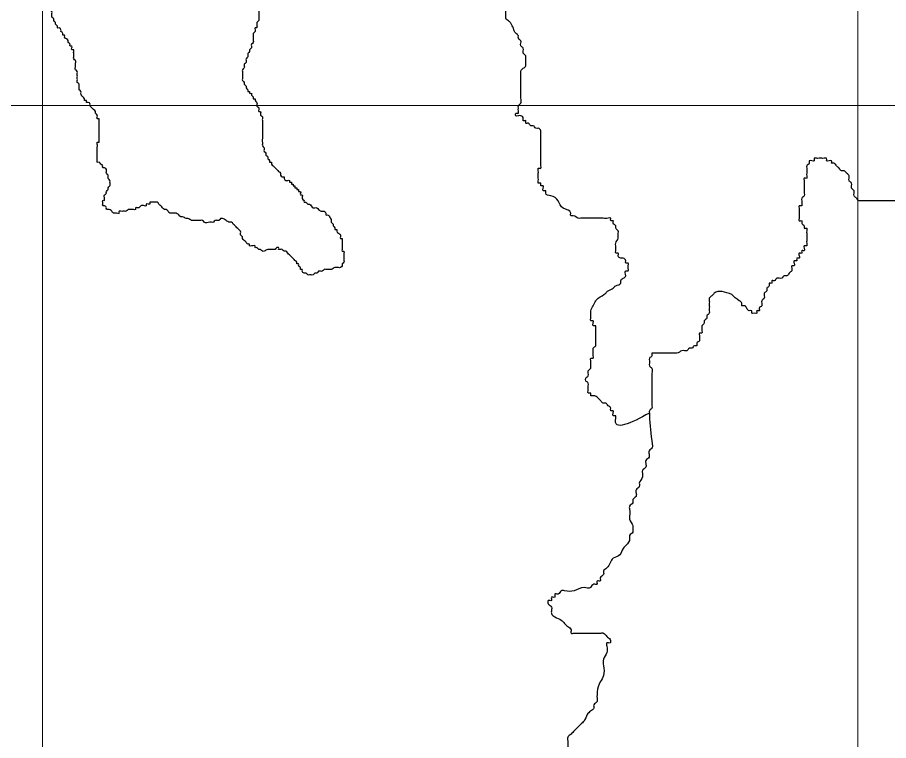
# Model space of a CAD drawing. Header units: metres. Extents: x -400 to 2000400, y -400 to 948520.
# Drawn here: x 1496906 to 1603761, y 422141 to 510776 of the extents above; entities that cross this region are included whole.
import ezdxf

# ---------------------------------------------------------------- set-up
doc = ezdxf.new("R2010")
doc.units = ezdxf.units.M
doc.header["$LTSCALE"] = 1600
doc.layers.add('1', color=7, linetype='Continuous', lineweight=25)
doc.layers.add('3', color=7, linetype='Continuous', lineweight=13)

msp = doc.modelspace()

# ---------------------------------------------------------------- linework, layer by layer
at = {"layer": '1'}
for points in [[(1502250, 509045), (1502250, 509267), (1502028, 509490), (1501805, 509490), (1501805, 509712), (1501583, 509935), (1501583, 510158), (1501360, 510380), (1501360, 510603), (1501138, 510825), (1501138, 511048), (1501138, 511270), (1501138, 511493), (1500915, 511716), (1500915, 512161), (1500915, 512828), (1500915, 513051), (1500693, 513274), (1500693, 513496), (1500693, 513941), (1500693, 514164), (1500693, 514386), (1500470, 514609), (1500470, 514832), (1500470, 515054), (1500470, 515277), (1500470, 515499), (1500248, 515722), (1500248, 515944), (1500025, 516167), (1500025, 516390), (1499803, 516390), (1499803, 516612), (1499803, 516835), (1499580, 517057), (1499358, 517057), (1499358, 517280), (1498913, 517725), (1498913, 517948), (1498913, 518170), (1498690, 518393), (1498690, 518615), (1498690, 518838), (1498690, 519060), (1498690, 519283), (1498690, 519506), (1498690, 519728), (1498690, 519951), (1498690, 520173), (1498690, 520841), (1498690, 521064), (1498690, 521509), (1498690, 521954), (1498690, 522399), (1498690, 522622), (1498690, 522844), (1498690, 523067), (1498690, 523289), (1498690, 523512), (1498690, 523735), (1498690, 523957), (1498690, 524180), (1498690, 524402), (1498690, 524625), (1498468, 524847), (1498468, 525070), (1498468, 525293), (1498468, 525515), (1498468, 525738), (1498468, 525960), (1498468, 526183), (1498468, 526405), (1498468, 526628), (1498468, 526851), (1498468, 527073), (1498468, 527296), (1498468, 527518)], [(1522497, 524180), (1522719, 523289), (1522719, 523067), (1522497, 523067), (1522497, 522844), (1522497, 522622), (1522274, 522622), (1522274, 522399), (1522274, 522177), (1522274, 521954), (1522052, 521731), (1522052, 521509), (1522052, 521286), (1522052, 521064), (1522052, 520841), (1522052, 520619), (1522052, 520396), (1522052, 520173), (1522274, 519951), (1522274, 519728), (1522274, 519506), (1522497, 519506), (1522497, 519283), (1522497, 519060), (1522719, 519060), (1522719, 518838), (1522719, 518615), (1522942, 518615), (1522942, 518393), (1523164, 518393), (1523387, 518170), (1523387, 517948), (1523609, 517948), (1523609, 517725), (1523832, 517725), (1523832, 517502), (1524054, 517280), (1524054, 516835), (1524054, 516612), (1524054, 516390), (1524054, 516167), (1524277, 515722), (1524277, 515499), (1524277, 515277), (1524499, 515054), (1524499, 514832), (1524722, 514609), (1524944, 514386), (1525167, 514386), (1525167, 514164), (1525389, 513941), (1525612, 513719), (1525612, 513496), (1525834, 513274), (1526057, 513051), (1526279, 512828), (1526279, 512606), (1526279, 512383), (1526502, 512383), (1526502, 512161), (1526502, 511938), (1526502, 511716), (1526502, 511493), (1526502, 511270), (1526502, 511048), (1526502, 510825), (1526502, 510603), (1526502, 510380), (1526279, 510158), (1526279, 509935), (1526279, 509712), (1526279, 509490), (1526057, 509490), (1526057, 509267), (1526057, 509045), (1525834, 508822), (1525834, 508600), (1525834, 508377), (1525834, 508154), (1525834, 507932), (1525834, 507709), (1525612, 507487), (1525612, 507264), (1525612, 507041), (1525389, 506819), (1525389, 506596), (1525167, 506374), (1525167, 506151), (1525167, 505929), (1524944, 505706), (1524944, 505483)], [(1568147, 486161), (1567228, 486161), (1566922, 486161), (1566616, 486161), (1566310, 486161), (1566003, 486161), (1565697, 486161), (1565085, 486467), (1564779, 486467), (1564779, 486774), (1563860, 487386), (1563247, 488305), (1562329, 488918), (1561716, 489224), (1561716, 489531), (1561410, 489531), (1561410, 489837), (1561410, 490143), (1561104, 490143), (1561104, 490450), (1560798, 490450), (1560798, 490756), (1560798, 491062), (1560798, 491369), (1560798, 491675), (1560798, 491981), (1560798, 492288), (1561104, 492288), (1561104, 492594), (1561104, 492901), (1561104, 493207), (1561104, 493513), (1561104, 493820), (1561104, 494126), (1561104, 494432), (1561104, 495045), (1561104, 495658), (1561104, 496577), (1561104, 496883), (1560798, 497189), (1560492, 497189), (1560185, 497496), (1559879, 497496), (1559573, 497802), (1559267, 497802), (1559267, 498108), (1558960, 498108), (1558960, 498415), (1558654, 498721), (1558348, 498721), (1558042, 498721), (1558042, 499027), (1558348, 499027), (1558348, 499334), (1558348, 499640), (1558348, 499946), (1558654, 500253), (1558654, 500865), (1558654, 501172), (1558654, 501784), (1558654, 502091), (1558654, 502397), (1558654, 502703), (1558654, 503010), (1558654, 503316), (1558654, 503622), (1558654, 503929), (1558654, 504235), (1558960, 504541), (1559267, 504848), (1559267, 505154), (1559267, 505460), (1559267, 505767), (1559267, 506073), (1558960, 506379), (1558960, 506992), (1558654, 507298), (1558654, 507605), (1558654, 507911), (1558348, 508217), (1558348, 508524), (1558042, 508830), (1557736, 509443), (1557429, 510055), (1557123, 510362), (1556817, 510668), (1556817, 510974), (1556817, 511281), (1556817, 511587), (1556817, 511894), (1556511, 512506)], [(1507590, 488345), (1507590, 488568), (1507590, 489013), (1507812, 489236), (1507812, 489458), (1508035, 489681), (1508035, 489903), (1508257, 490126), (1508257, 490571), (1508257, 490794), (1508035, 491016), (1508035, 491461), (1507812, 491684), (1507812, 491906), (1507812, 492129), (1507590, 492352), (1507367, 492352), (1507367, 492574), (1507145, 492797), (1506923, 493019), (1506700, 493019), (1506700, 493242), (1506700, 493464), (1506700, 493910), (1506700, 494355), (1506700, 494577), (1506700, 494800), (1506700, 495245), (1506700, 495468), (1506923, 495468), (1506923, 495690), (1506923, 495913), (1506923, 496135), (1506923, 496358), (1506923, 496803), (1506923, 497026), (1506923, 497248), (1506923, 497693), (1506923, 497916), (1506923, 498139), (1506923, 498361), (1506700, 498361), (1506700, 498806), (1506478, 499029), (1506478, 499251), (1506255, 499474), (1506033, 499697), (1505810, 499919), (1505810, 500142), (1505588, 500364), (1505365, 500364), (1505365, 500587), (1505143, 500587), (1505143, 500809), (1504920, 501032), (1504698, 501477), (1504698, 501700), (1504475, 501922), (1504475, 502145), (1504475, 502367), (1504475, 502590), (1504253, 502813), (1504253, 503035), (1504253, 503258), (1504253, 503480), (1504253, 503703), (1504253, 503925), (1504253, 504148), (1504030, 504371), (1504030, 504816), (1504030, 505038), (1504030, 505483), (1503808, 505706), (1503808, 505929), (1503808, 506151), (1503808, 506374), (1503808, 506596), (1503808, 506819), (1503585, 506819), (1503585, 507041), (1503585, 507264), (1503363, 507264), (1503363, 507487), (1503140, 507709), (1503140, 507932), (1502918, 508154), (1502695, 508377), (1502695, 508600), (1502473, 508600), (1502473, 508822), (1502250, 509045)], [(1524944, 505483), (1524944, 505261), (1524722, 505038), (1524722, 504593), (1524499, 504371), (1524499, 504148), (1524499, 503925), (1524499, 503703), (1524499, 503480), (1524499, 503258), (1524499, 503035), (1524722, 502813), (1524722, 502590), (1524944, 502367), (1524944, 502145), (1525167, 501922), (1525167, 501700), (1525389, 501700), (1525389, 501477), (1525612, 501477), (1525612, 501255), (1525834, 501032), (1525834, 500809), (1526057, 500809), (1526057, 500587), (1526279, 500364), (1526279, 500142), (1526279, 499919), (1526502, 499697), (1526502, 499474), (1526502, 499251), (1526724, 499251), (1526724, 499029), (1526724, 498806), (1526947, 498584), (1526947, 498361), (1526947, 498139), (1526947, 497916), (1526947, 497693), (1526947, 497471), (1526947, 497248), (1526947, 497026), (1526947, 496803), (1526947, 496580), (1526947, 496358), (1526947, 496135), (1526947, 495913), (1526947, 495468), (1526947, 495245), (1526947, 495022), (1527169, 494800), (1527169, 494577), (1527169, 494355), (1527392, 494132), (1527392, 493910), (1527614, 493687), (1527614, 493464), (1527836, 493242), (1527836, 493019), (1528059, 493019), (1528059, 492797), (1528281, 492574), (1528504, 492352), (1528726, 492129), (1528949, 491906), (1529171, 491684), (1529171, 491461), (1529394, 491239), (1529616, 491239), (1529616, 491016), (1529839, 490794), (1530061, 490794), (1530284, 490794), (1530284, 490571), (1530506, 490571), (1530506, 490348), (1530729, 490348), (1530729, 490126), (1530951, 490126), (1530951, 489903), (1531174, 489903), (1531174, 489681), (1531396, 489681), (1531396, 489458), (1531619, 489458), (1531619, 489236), (1531619, 489013), (1531841, 489013), (1531841, 488790), (1531841, 488568), (1532064, 488345)], [(1596779, 492900), (1596779, 493206), (1596472, 493206), (1596166, 493206), (1596166, 493513), (1595860, 493513), (1595554, 493513), (1595248, 493513), (1594941, 493513), (1594635, 493513), (1594635, 493206), (1594329, 493206), (1594023, 493206), (1594023, 492900), (1593716, 492594), (1593716, 492287), (1593716, 491981), (1593716, 491675), (1593716, 491368), (1593716, 491062), (1593410, 491062), (1593410, 490756), (1593410, 490449), (1593410, 490143), (1593410, 489836), (1593410, 489530), (1593410, 489224), (1593410, 488917), (1593104, 488611), (1593104, 488305), (1593104, 487998), (1593104, 487692), (1592798, 487692), (1592798, 487386), (1592798, 487079), (1592798, 486773), (1592798, 486467), (1592798, 486160), (1592798, 485854), (1593104, 485854), (1593104, 485548), (1593410, 485241), (1593410, 484935), (1593716, 484935), (1593716, 484629), (1593716, 484322), (1593716, 484016), (1593716, 483710), (1593716, 483403), (1593716, 483097), (1593716, 482791), (1593410, 482791), (1593410, 482484), (1593410, 482178), (1593104, 482178), (1593104, 481872), (1592798, 481872), (1592798, 481565), (1592798, 481259), (1592492, 481259), (1592492, 480953), (1592185, 480953), (1592185, 480646), (1592185, 480340), (1591879, 480340), (1591879, 480034), (1591879, 479727), (1591573, 479421), (1591267, 479115), (1590960, 479115), (1590654, 478808), (1590348, 478808), (1590042, 478808), (1589736, 478502), (1589429, 478502), (1589429, 478196), (1589123, 478196), (1589123, 477889), (1588817, 477583), (1588817, 477277), (1588511, 476970), (1588511, 476664), (1588511, 476358), (1588204, 476051), (1588204, 475745), (1588204, 475439), (1587898, 475132), (1587898, 474826), (1587592, 474826), (1587592, 474520), (1587286, 474520)], [(1619745, 484322), (1619745, 484016), (1619439, 484016), (1619439, 483710), (1619439, 483403), (1619133, 483403), (1619133, 483097), (1619133, 482791), (1618827, 482791), (1618827, 482484), (1618520, 482484), (1618520, 482178), (1618214, 482178), (1617908, 481872), (1617602, 481872), (1617295, 481872), (1616989, 481872), (1616683, 481872), (1616377, 481872), (1616071, 481872), (1615764, 482178), (1615458, 482178), (1615152, 482178), (1614846, 482484), (1614539, 482484), (1614539, 482791), (1614233, 482791), (1613927, 483097), (1613621, 483403), (1613315, 483710), (1613315, 484016), (1613008, 484016), (1612702, 484629), (1612090, 484935), (1611783, 485241), (1611477, 485548), (1611171, 485854), (1610865, 486160), (1610559, 486160), (1610252, 486467), (1609946, 486467), (1609946, 486773), (1609640, 486773), (1609027, 486773), (1608721, 486773), (1608415, 486773), (1608109, 486773), (1607803, 486773), (1607496, 486773), (1607190, 487079), (1606884, 487079), (1606578, 487386), (1606271, 487386), (1606271, 487692), (1605965, 487692), (1605659, 487998), (1605659, 488305), (1605353, 488305), (1605047, 488305), (1604434, 488305), (1604128, 488305), (1603822, 488305), (1603515, 488305), (1603209, 488305), (1602903, 488305), (1602597, 488305), (1602291, 488305), (1601984, 488305), (1601678, 488305), (1601372, 488305), (1601066, 488305), (1600760, 488305), (1600453, 488305), (1600147, 488305), (1599841, 488611), (1599535, 488917), (1599535, 489224), (1599535, 489530), (1599228, 489836), (1599228, 490143), (1599228, 490449), (1598922, 490756), (1598922, 491062), (1598922, 491368), (1598616, 491675), (1598310, 491981), (1598004, 491981), (1597697, 492287), (1597391, 492594), (1597085, 492900), (1596779, 492900)], [(1526724, 482336), (1526502, 482336), (1526279, 482558), (1526057, 482558), (1526057, 482781), (1525834, 482781), (1525612, 482781), (1525389, 482781), (1525389, 483003), (1525167, 483003), (1524944, 483226), (1524722, 483449), (1524499, 483671), (1524499, 483894), (1524277, 484116), (1524277, 484339), (1524277, 484561), (1524054, 484784), (1523832, 485007), (1523609, 485229), (1523387, 485452), (1523164, 485674), (1522942, 485674), (1522497, 485897), (1522052, 486119), (1521829, 486119), (1521607, 485897), (1521384, 485897), (1521162, 485897), (1520939, 485674), (1520717, 485674), (1520494, 485674), (1519827, 485674), (1519604, 485897), (1519382, 485897), (1519159, 485897), (1518937, 485897), (1518714, 485897), (1518269, 485897), (1517824, 486119), (1517602, 486119), (1517157, 486342), (1516935, 486342), (1516712, 486565), (1516267, 486787), (1516045, 486787), (1515822, 486787), (1515600, 486787), (1515377, 487010), (1515155, 487232), (1514932, 487232), (1514710, 487455), (1514487, 487678), (1514265, 487900), (1514042, 488123), (1513820, 488123), (1513597, 488123), (1513375, 488123), (1513152, 488123), (1513152, 487900), (1512930, 487900), (1512707, 487900), (1512707, 487678), (1512485, 487678), (1512040, 487678), (1511817, 487455), (1511595, 487455), (1511372, 487455), (1511372, 487232), (1511150, 487232), (1510927, 487232), (1510705, 487232), (1510482, 487232), (1510260, 487010), (1510037, 487010), (1509815, 487010), (1509592, 487010), (1509370, 487010), (1509370, 486787), (1508925, 486787), (1508702, 486787), (1508480, 487010), (1508035, 487232), (1507812, 487232), (1507812, 487455), (1507590, 487678), (1507367, 487678), (1507367, 487900), (1507367, 488123), (1507367, 488345), (1507590, 488345)], [(1532064, 488345), (1532064, 488123), (1532286, 488123), (1532509, 487900), (1532731, 487900), (1532954, 487678), (1533176, 487455), (1533621, 487455), (1533844, 487232), (1534289, 487010), (1534511, 487010), (1534734, 486787), (1534734, 486565), (1534956, 486565), (1535179, 486342), (1535401, 485897), (1535401, 485674), (1535624, 485452), (1535624, 485229), (1535846, 485007), (1535846, 484784), (1536069, 484784), (1536069, 484561), (1536291, 484339), (1536514, 484116), (1536514, 483894), (1536514, 483671), (1536736, 483671), (1536736, 483449), (1536736, 483226), (1536736, 483003), (1536736, 482781), (1536736, 482558), (1536736, 482336), (1536736, 482113), (1536959, 482113), (1536959, 481891), (1536959, 481668), (1536959, 481445), (1536959, 481223), (1536959, 481000), (1536959, 480778), (1536736, 480555), (1536736, 480333), (1536514, 480110), (1536291, 480110), (1536069, 480110), (1535846, 480110), (1535401, 479887), (1535179, 479887), (1534734, 479887), (1534511, 479887), (1534289, 479665), (1534066, 479665), (1533844, 479665), (1533621, 479442), (1533399, 479442), (1533176, 479220), (1532954, 479220), (1532731, 479220), (1532509, 479220), (1532286, 479442), (1532064, 479442), (1531841, 479665), (1531841, 479887), (1531619, 479887), (1531619, 480110), (1531396, 480333), (1531396, 480555), (1531174, 480555), (1531174, 480778), (1530951, 481000), (1530729, 481223), (1530506, 481445), (1530284, 481668), (1530061, 481891), (1529839, 482113), (1529616, 482113), (1529394, 482336), (1529171, 482336), (1528949, 482336), (1528949, 482558), (1528726, 482558), (1528504, 482336), (1528281, 482336), (1528059, 482336), (1527836, 482336), (1527614, 482336), (1527169, 482113), (1526947, 482113), (1526724, 482336)], [(1574424, 462266), (1570291, 461654), (1570291, 461960), (1569984, 461960), (1569984, 462267), (1569984, 462573), (1569678, 462573), (1569678, 462879), (1569372, 463186), (1569066, 463492), (1568759, 463492), (1568453, 463798), (1568147, 464105), (1567535, 464411), (1567228, 464411), (1567228, 464717), (1566922, 464717), (1566922, 465024), (1566922, 465330), (1566922, 465636), (1566922, 465943), (1566616, 466249), (1566616, 466555), (1566922, 466862), (1566922, 467168), (1566922, 467474), (1567228, 467781), (1567228, 468087), (1567228, 468700), (1567228, 469006), (1567535, 469006), (1567535, 469312), (1567535, 469619), (1567535, 469925), (1567535, 470231), (1567841, 470538), (1567841, 470844), (1567841, 471150), (1567841, 471457), (1567841, 472069), (1567841, 472376), (1567841, 472682), (1567841, 472989), (1567535, 472989), (1567535, 473295), (1567535, 473601), (1567228, 473601), (1567228, 473908), (1567228, 474214), (1567228, 474520), (1567228, 474827), (1567535, 475439), (1567841, 476052), (1568147, 476358), (1569066, 476971), (1569372, 477277), (1569984, 477584), (1570291, 477890), (1570903, 478196), (1570903, 478503), (1571209, 478809), (1571515, 479115), (1571515, 479728), (1571822, 479728), (1571822, 480034), (1571822, 480341), (1571822, 480647), (1571515, 480647), (1571515, 480953), (1571209, 481260), (1570903, 481260), (1570597, 481566), (1570597, 481872), (1570291, 481872), (1570291, 482179), (1570291, 482485), (1570291, 482791), (1570291, 483098), (1570597, 483710), (1570597, 484017), (1570597, 484323), (1570597, 484629), (1570291, 484936), (1570291, 485242), (1569984, 485548), (1569984, 485855), (1569678, 485855), (1569678, 486161), (1569372, 486161), (1568759, 486161), (1568147, 486161)], [(1584544, 476830), (1582386, 476970), (1582080, 476664), (1581774, 476358), (1581774, 476051), (1581774, 475745), (1581774, 475439), (1581774, 475132), (1581774, 474826), (1581774, 474520), (1581468, 474213), (1581468, 473907), (1581161, 473601), (1581161, 473294), (1580855, 472988), (1580855, 472682), (1580855, 472375), (1580855, 472069), (1580549, 472069), (1580549, 471763), (1580549, 471456), (1580549, 471150), (1580243, 470843), (1580243, 470537), (1579936, 470537), (1579630, 470231), (1579324, 470231), (1579018, 469924), (1578712, 469924), (1578405, 469924), (1577793, 469618), (1577487, 469618), (1576874, 469618), (1576262, 469618), (1575649, 469618), (1575343, 469618), (1575037, 469618), (1574731, 469618), (1574731, 469312), (1574424, 469005), (1574424, 468699), (1574424, 468393), (1574424, 468086), (1574731, 467780), (1574731, 467167), (1574731, 466861), (1574731, 466248), (1574731, 465636), (1574731, 465023), (1574731, 464717), (1574731, 464410), (1574731, 464104), (1574731, 463798), (1574731, 463491), (1574731, 463185), (1574731, 462879), (1574424, 462572), (1574424, 462266), (1574424, 461960)], [(1587286, 474520), (1586980, 474520), (1586980, 474826), (1586673, 474826), (1586367, 475132), (1586061, 475439), (1585755, 475439), (1585755, 475745), (1585448, 476051), (1584544, 476830)], [(1574424, 461960), (1574783, 458461), (1574783, 458062), (1574384, 457663), (1574384, 457264), (1574384, 456865), (1573985, 456466), (1573985, 456067), (1573985, 455668), (1573586, 455268), (1573586, 454470), (1573187, 453672), (1573187, 453273), (1572788, 452874), (1572788, 452475), (1572788, 452075), (1572389, 451676), (1572389, 451277), (1571990, 450878), (1571990, 450479), (1571990, 449681), (1571990, 449282), (1572389, 448483), (1572389, 448084), (1572389, 447685), (1571990, 447286), (1571990, 446887), (1571591, 446088), (1571192, 445689), (1570793, 444891), (1569995, 444492), (1569197, 443295), (1568798, 442895), (1568798, 442496), (1568399, 442097), (1568399, 441698), (1568000, 441698), (1568000, 441299), (1567601, 441299), (1567202, 440900), (1566405, 440900), (1565208, 440501), (1564011, 440501), (1563612, 440501), (1563213, 440102), (1562814, 440102), (1562814, 439702), (1562415, 439702), (1562415, 439303), (1562016, 439303), (1562016, 438904), (1562415, 438505), (1562415, 438106), (1562415, 437707), (1562814, 437308), (1563612, 436909), (1564011, 436509), (1564410, 436110), (1564809, 435711), (1564809, 435312), (1565208, 435312), (1565607, 435312), (1566006, 435312), (1566804, 435312), (1567601, 435312), (1568399, 435312), (1568798, 435312), (1569197, 434913), (1569596, 434514), (1569596, 434115), (1569197, 434115), (1569197, 433715), (1569197, 432917), (1568798, 432119), (1568798, 431321), (1568798, 430123), (1568399, 429325), (1568000, 428128), (1568000, 427729), (1568000, 427329), (1568000, 426930), (1567601, 426531), (1567601, 426132), (1567202, 425733), (1566804, 425334), (1566405, 424536), (1566006, 424136), (1565208, 423338), (1564809, 422939), (1564410, 422540), (1564410, 422141)], [(1564410, 422141), (1564410, 421342), (1564410, 420544), (1564410, 418549), (1564809, 417351), (1564809, 416553), (1564809, 416154), (1564809, 415356), (1564809, 414557), (1564809, 413759), (1564809, 412961), (1564809, 412162), (1564410, 411364), (1564410, 410566), (1564410, 410167), (1564410, 409768), (1564809, 409369), (1564809, 408570), (1564809, 407772), (1564809, 407373), (1564809, 406974), (1565208, 406575), (1565208, 405776), (1565208, 404978), (1565607, 404579), (1565607, 404180), (1566006, 404180), (1566006, 403781), (1566405, 403781), (1566804, 403382), (1567202, 402983), (1567601, 402583), (1568000, 401785), (1568399, 401386), (1569197, 400588), (1569197, 400189), (1569596, 399789), (1569596, 399390), (1569596, 398592), (1569995, 398193), (1569995, 397395), (1569995, 396996), (1570394, 396197), (1570394, 395798), (1570394, 395399), (1570793, 395399), (1570793, 395000), (1571192, 394601), (1571591, 394202), (1571990, 393803), (1572389, 393403), (1572389, 393004), (1572788, 392605), (1573187, 392206), (1573586, 391408), (1573985, 391009), (1573985, 390210), (1574384, 389811), (1574783, 389412), (1574783, 389013), (1575182, 388614), (1575182, 388215), (1575182, 387816), (1575581, 387017), (1575581, 386618), (1575581, 385820), (1575581, 385421), (1575581, 385022), (1575581, 384623), (1575182, 384623), (1574783, 384623), (1574384, 384623), (1573985, 384623), (1573586, 384623), (1573187, 384623), (1573187, 385022), (1572788, 385421), (1572389, 385820), (1572389, 386219), (1571990, 386618), (1571591, 387017), (1570793, 387017), (1569995, 387416), (1568798, 387816), (1568000, 388614), (1567601, 389013), (1567202, 389013), (1566804, 388614), (1566405, 388215), (1566006, 387816), (1565607, 387416)]]:
    msp.add_spline(points, degree=3, dxfattribs=at)
at = {"layer": '3'}
for p, q in [((1500000, 900000), (1500000, 0)), ((1600000, 900000), (1600000, 0)), ((900000, 500000), (2000000, 500000))]:
    msp.add_line(p, q, dxfattribs=at)

doc.saveas('drawing.dxf')
